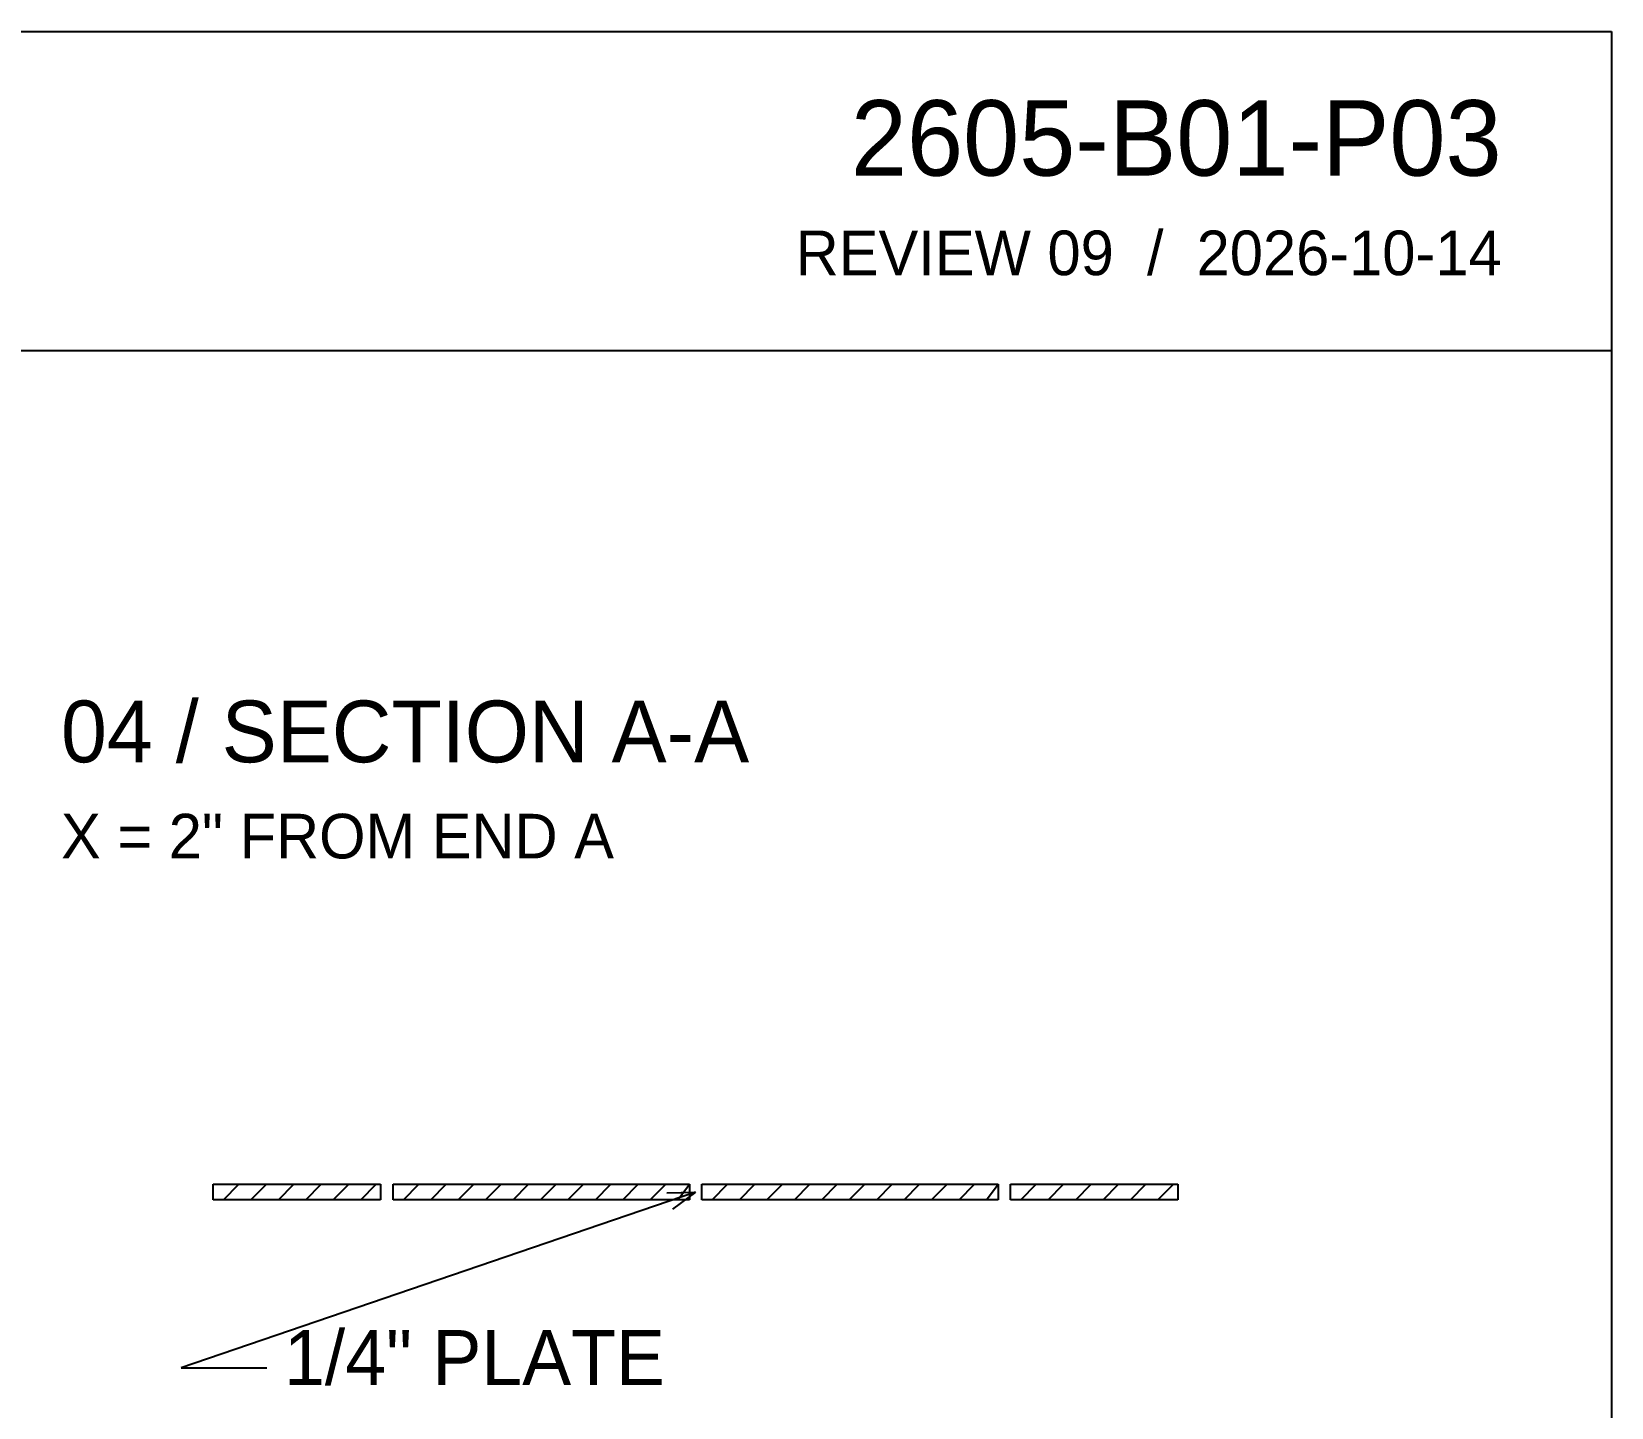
# Model space of a CAD drawing. Header units: inches. Extents: x 3 to 201, y 3 to 129.
# Drawn here: x 162.79 to 201.17, y 95.75 to 129.17 of the extents above; entities that cross this region are included whole.
import ezdxf
from ezdxf.enums import TextEntityAlignment as Align

# ---------------------------------------------------------------- set-up
doc = ezdxf.new("R2010")
doc.units = ezdxf.units.IN
doc.header["$MEASUREMENT"] = 0

msp = doc.modelspace()

# ---------------------------------------------------------------- linework, layer by layer
at = {"layer": 'ANNOTATION'}
for p, q in [((178.917, 100.979), (166.417, 96.708)), ((178.218, 100.961), (178.917, 100.979)), ((178.917, 100.979), (178.353, 100.566)), ((166.417, 96.708), (168.5, 96.708))]:
    msp.add_line(p, q, dxfattribs=at)
at = {"layer": 'OUTLINE'}
for p, q in [((2.833, 129.167), (201.167, 129.167)), ((201.167, 129.167), (201.167, 2.833)), ((2.833, 121.417), (201.167, 121.417)), ((167.198, 101.167), (171.266, 101.167)), ((167.198, 100.792), (167.198, 101.167)), ((167.448, 100.792), (167.823, 101.167)), ((168.115, 100.792), (168.49, 101.167)), ((168.781, 100.792), (169.156, 101.167)), ((169.448, 100.792), (169.823, 101.167)), ((170.115, 100.792), (170.49, 101.167)), ((170.781, 100.792), (171.156, 101.167)), ((171.266, 101.167), (171.266, 100.792)), ((171.567, 101.167), (178.766, 101.167)), ((171.567, 100.792), (171.567, 101.167)), ((171.817, 100.792), (172.192, 101.167)), ((172.484, 100.792), (172.859, 101.167)), ((173.151, 100.792), (173.526, 101.167)), ((173.817, 100.792), (174.192, 101.167)), ((174.484, 100.792), (174.859, 101.167)), ((175.151, 100.792), (175.526, 101.167)), ((175.817, 100.792), (176.192, 101.167)), ((176.484, 100.792), (176.859, 101.167)), ((177.151, 100.792), (177.526, 101.167)), ((177.817, 100.792), (178.192, 101.167)), ((178.484, 100.792), (178.766, 101.167)), ((178.766, 101.167), (178.766, 100.792)), ((179.067, 101.167), (186.266, 101.167)), ((179.067, 100.792), (179.067, 101.167)), ((179.317, 100.792), (179.692, 101.167)), ((179.984, 100.792), (180.359, 101.167)), ((180.651, 100.792), (181.026, 101.167)), ((181.317, 100.792), (181.692, 101.167)), ((181.984, 100.792), (182.359, 101.167)), ((182.651, 100.792), (183.026, 101.167)), ((183.317, 100.792), (183.692, 101.167)), ((183.984, 100.792), (184.359, 101.167)), ((184.651, 100.792), (185.026, 101.167)), ((185.317, 100.792), (185.692, 101.167)), ((185.984, 100.792), (186.266, 101.167)), ((186.266, 101.167), (186.266, 100.792)), ((186.567, 101.167), (190.635, 101.167)), ((186.567, 100.792), (186.567, 101.167)), ((186.817, 100.792), (187.192, 101.167)), ((187.484, 100.792), (187.859, 101.167)), ((188.151, 100.792), (188.526, 101.167)), ((188.817, 100.792), (189.192, 101.167)), ((189.484, 100.792), (189.859, 101.167)), ((190.151, 100.792), (190.526, 101.167)), ((190.635, 101.167), (190.635, 100.792)), ((171.266, 100.792), (167.198, 100.792)), ((178.766, 100.792), (171.567, 100.792)), ((186.266, 100.792), (179.067, 100.792)), ((190.635, 100.792), (186.567, 100.792))]:
    msp.add_line(p, q, dxfattribs=at)

# ---------------------------------------------------------------- texts
at = {"layer": 'ANNOTATION'}
for s, height, p in [('2605-B01-P03', 1.83333, (198.5, 125.667)), ('REVIEW 09  /  2026-10-14', 1.08333, (198.5, 123.25))]:
    msp.add_text(s, height=height, dxfattribs=at).set_placement(p, align=Align.RIGHT)
for s, height, p in [('04 / SECTION A-A', 1.5, (163.5, 111.417)), ('X = 2" FROM END A', 1.08333, (163.5, 109.083)), ('1/4" PLATE', 1.3333, (168.917, 96.292))]:
    msp.add_text(s, height=height, dxfattribs=at).set_placement(p)

doc.saveas('drawing.dxf')
